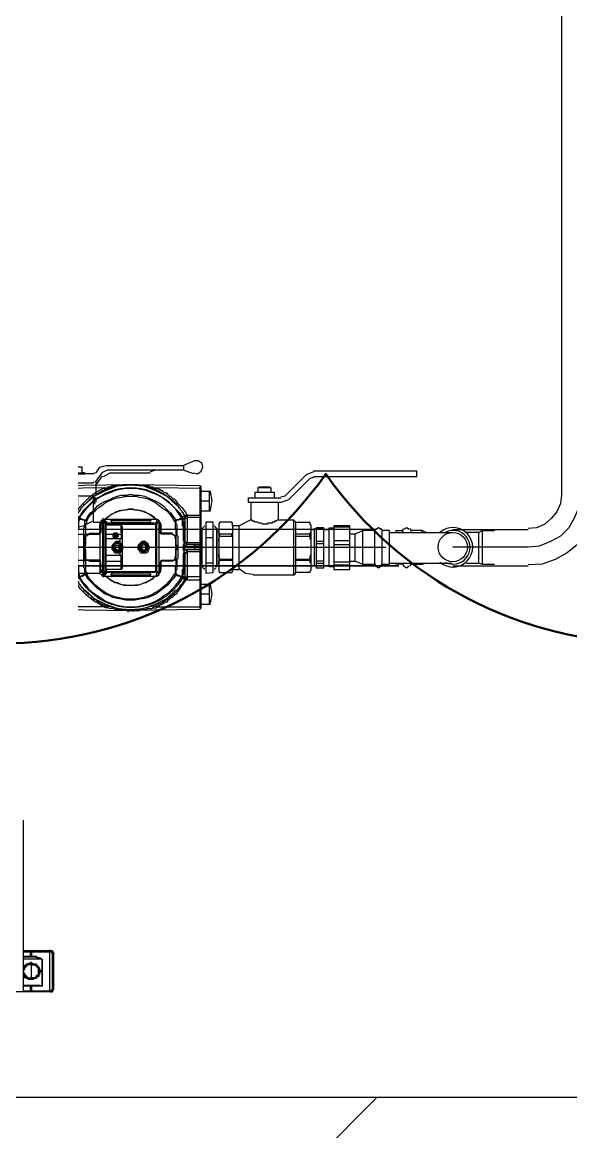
# Model space of a CAD drawing. Header units: millimetres. Extents: x -300 to 383236, y -195106 to -144646.
# Drawn here: x 8686 to 9191, y -175734 to -174713 of the extents above; entities that cross this region are included whole.
import ezdxf

# ---------------------------------------------------------------- set-up
doc = ezdxf.new("R2010")
doc.units = ezdxf.units.MM
doc.header["$LTSCALE"] = 60
doc.set_wipeout_variables(frame=1)
doc.linetypes.add('PDF_IMPORT', pattern=[1, 0.8, -0.2])
doc.layers.add('C_REV', color=4, linetype='Continuous', lineweight=50)
doc.layers.add('C_TEXT_CONTAINER NO', color=7, linetype='Continuous')
doc.layers.add('PDF3_형상', color=7, linetype='Continuous')

# ---------------------------------------------------------------- blocks, each defined once
blk = doc.blocks.new('A$C688d464c')
at = {"layer": 'PDF3_형상', "color": 253, "lineweight": 25}
for points in [[(3617, -490), (4158.7, -490), (4171.5, -490.8), (4183.5, -495.1), (4194.6, -501.1), (4204, -508.8), (4211.7, -518.2), (4217.7, -529.3), (4222, -541.3), (4222.8, -554.2), (4222.8, -1445.8), (4222, -1458.7), (4217.7, -1470.7), (4211.7, -1481.8), (4204, -1491.2), (4194.6, -1498.9), (4183.5, -1504.9), (4171.5, -1509.2), (4158.7, -1510)], [(4138.1, -506.2), (4158.7, -506.2), (4168.9, -507.1), (4179.2, -511.4), (4188.6, -516.5), (4196.3, -524.2), (4201.4, -533.6), (4205.7, -543.9), (4206.6, -554.2), (4206.6, -1445.8), (4205.7, -1456.1), (4201.4, -1466.4), (4196.3, -1475.8), (4188.6, -1483.5), (4179.2, -1488.6), (4168.9, -1492.9), (4158.7, -1493.8), (4089.3, -1493.8)], [(4158.7, -523.4), (4166.4, -524.2), (4174.1, -527.6), (4180, -532.8), (4185.2, -538.7), (4188.6, -546.5), (4189.5, -554.2), (4189.5, -1445.8), (4188.6, -1453.5), (4185.2, -1461.2), (4180, -1467.2), (4174.1, -1472.4), (4166.4, -1475.8), (4158.7, -1476.6)], [(3739.3, -1416.7), (3739.3, -1497.2)], [(3760.7, -1425.3), (3764.2, -1420.2), (3769.3, -1418.5)], [(3770.1, -1418.5), (3841.2, -1418.5), (3841.2, -1421.9)], [(3850.6, -1425.3), (3854, -1426.2), (3857.4, -1423.6), (3859.2, -1420.2), (3858.3, -1416.7), (3854.9, -1414.2), (3851.4, -1414.2), (3841.2, -1418.5)], [(3718.8, -1444.1), (3718.8, -1434.7), (3721.4, -1427), (3722.2, -1426.2), (3729.1, -1426.2), (3729.1, -1425.3), (3747.9, -1425.3)], [(3729.1, -1426.2), (3750.5, -1426.2)], [(3759.9, -1425.3), (3758.2, -1426.2), (3750.5, -1426.2), (3750.5, -1425.3), (3747.9, -1425.3), (3747.9, -1420.2), (3731.6, -1420.2), (3731.6, -1425.3)], [(3739.3, -1425.3), (3739.3, -1420.2)], [(3850.6, -1426.2), (3841.2, -1422.7), (3814.6, -1422.7), (3771, -1422.7), (3765.9, -1425.3), (3759.9, -1433.9)], [(3760.7, -1436.4), (3766.7, -1427.9)], [(3767.6, -1428.7), (3773.6, -1425.3), (3810.4, -1425.3)], [(3810.4, -1424.4), (3814.6, -1422.7), (3814.6, -1421.9)], [(3961, -1429.6), (3957.6, -1430.4), (3937.9, -1450.1), (3931, -1452.7), (3901.1, -1452.7), (3901.1, -1448.4), (3931, -1448.4)], [(3961, -1424.4), (3954.1, -1427), (3934.5, -1446.7), (3931, -1447.6)], [(3961, -1428.7), (4056, -1428.7), (4056, -1423.6), (3961, -1423.6)], [(3759, -1433.9), (3757.3, -1434.7), (3718.8, -1434.7)], [(3728.2, -1551.1), (3791.5, -1551.9), (3783.8, -1551.9), (3783, -1551.1), (3777.9, -1551.1), (3777, -1550.2), (3772.7, -1550.2), (3771.9, -1549.4), (3771, -1549.4), (3769.3, -1549.4), (3769.3, -1548.5), (3768.4, -1548.5), (3728.2, -1548.5), (3728.2, -1439.8), (3728.2, -1437.3), (3727.4, -1438.1), (3727.4, -1549.4), (3728.2, -1550.2), (3728.2, -1547.7), (3727.4, -1547.7)], [(3812.9, -1439.8), (3799.2, -1436.4), (3785.5, -1436.4), (3771.9, -1439.8), (3771, -1439.8), (3771, -1440.7), (3769.3, -1440.7), (3768.4, -1439), (3771, -1439), (3771.9, -1438.1), (3774.4, -1438.1), (3775.3, -1437.3), (3780.4, -1437.3), (3781.3, -1436.4), (3791.5, -1436.4), (3728.2, -1437.3)], [(3741, -1463.8), (3742.8, -1464.7), (3742.8, -1465.5), (3742.8, -1464.7), (3742.8, -1463.8), (3743.6, -1463.8), (3743.6, -1463), (3744.5, -1462.1), (3744.5, -1461.2), (3745.3, -1461.2), (3745.3, -1460.4), (3746.2, -1460.4), (3746.2, -1458.7), (3747, -1458.7), (3747, -1457.8), (3747.9, -1457), (3748.8, -1456.1), (3749.6, -1455.2), (3749.6, -1454.4), (3750.5, -1454.4), (3759, -1446.7), (3769.3, -1441.6), (3780.4, -1437.3), (3792.4, -1436.4), (3804.4, -1437.3), (3815.5, -1441.6), (3825.8, -1446.7), (3834.3, -1454.4)], [(3742.8, -1465.5), (3744.5, -1465.5), (3744.5, -1466.4), (3745.3, -1466.4), (3747.9, -1462.1), (3750.5, -1458.7), (3753.9, -1455.2), (3757.3, -1451.8), (3761.6, -1448.4), (3765, -1446.7), (3769.3, -1444.1), (3773.6, -1442.4), (3778.7, -1440.7), (3783, -1439.8), (3788.1, -1439), (3797.5, -1439), (3801.8, -1439.8), (3806.9, -1440.7), (3811.2, -1442.4), (3815.5, -1444.1), (3819.8, -1446.7), (3824.1, -1449.3), (3827.5, -1451.8), (3830.9, -1455.2), (3834.3, -1458.7), (3837.7, -1462.1), (3840.3, -1466.4), (3839.5, -1466.4)], [(3844.6, -1497.2), (3842.9, -1498.9), (3842, -1498.9), (3842, -1497.2), (3841.2, -1497.2), (3841.2, -1495.5), (3841.2, -1493.8), (3841.2, -1492.9), (3841.2, -1493.8), (3841.2, -1492.9), (3841.2, -1491.2), (3842, -1491.2), (3842, -1488.6), (3841.2, -1487.8), (3841.2, -1474.9), (3840.3, -1474.1), (3840.3, -1468.1), (3839.5, -1468.1), (3839.5, -1467.2), (3839.5, -1466.4), (3836.9, -1463), (3834.3, -1458.7), (3830.9, -1455.2), (3827.5, -1452.7), (3823.2, -1449.3), (3819.8, -1446.7), (3815.5, -1445), (3811.2, -1443.3), (3806.9, -1441.6), (3801.8, -1440.7), (3797.5, -1439.8), (3788.1, -1439.8), (3783, -1440.7), (3778.7, -1441.6), (3774.4, -1443.3), (3770.1, -1445), (3765.9, -1446.7), (3761.6, -1449.3), (3758.2, -1451.8), (3754.7, -1455.2), (3751.3, -1458.7), (3747.9, -1463), (3745.3, -1466.4), (3745.3, -1467.2), (3745.3, -1468.1), (3745.3, -1468.9), (3744.5, -1469.8), (3744.5, -1476.6), (3743.6, -1477.5), (3743.6, -1493.8), (3743.6, -1510), (3744.5, -1511.7), (3744.5, -1517.7), (3745.3, -1519.4), (3745.3, -1520.3), (3745.3, -1521.1), (3745.3, -1520.3), (3747.9, -1520.3), (3747.9, -1519.4), (3749.6, -1519.4), (3749.6, -1518.6), (3750.5, -1518.6), (3750.5, -1513.4), (3749.6, -1512.6), (3749.6, -1493.8), (3742.8, -1493.8), (3742.8, -1508.3), (3743.6, -1509.2), (3743.6, -1516.9), (3744.5, -1517.7), (3744.5, -1520.3), (3744.5, -1521.1), (3745.3, -1521.1), (3745.3, -1522), (3743.6, -1522), (3743.6, -1522.9), (3742.8, -1522.9)], [(3759.9, -1445.8), (3760.7, -1445), (3760.7, -1432.2)], [(3771, -1439), (3771.9, -1439.8), (3771.9, -1439)], [(3857.4, -1439.8), (3856.6, -1439.8), (3856.6, -1437.3), (3793.3, -1436.4), (3803.5, -1436.4), (3804.4, -1437.3), (3809.5, -1437.3), (3810.4, -1438.1), (3812.9, -1438.1), (3813.8, -1439), (3816.4, -1439), (3815.5, -1440.7), (3814.6, -1440.7), (3814.6, -1439.8), (3812.9, -1439.8), (3813.8, -1439)], [(3856.6, -1550.2), (3856.6, -1547.7), (3857.4, -1547.7), (3856.6, -1547.7), (3856.6, -1550.2), (3857.4, -1549.4), (3857.4, -1438.1), (3856.6, -1437.3)], [(3909.6, -1439), (3909.6, -1443.3)], [(3921.6, -1439), (3921.6, -1443.3)], [(3715.4, -1481.8), (3764.2, -1481.8), (3754.7, -1481.8), (3753, -1481.8), (3753, -1482.6), (3752.2, -1482.6), (3752.2, -1483.5), (3751.3, -1483.5), (3750.5, -1483.5), (3750.5, -1481.8), (3751.3, -1480.9), (3751.3, -1471.5), (3752.2, -1471.5), (3752.2, -1469.8), (3753.9, -1466.4), (3756.5, -1463), (3759.9, -1460.4), (3762.4, -1457.8), (3765.9, -1455.2), (3769.3, -1452.7), (3772.7, -1451), (3777, -1449.3), (3780.4, -1448.4), (3784.7, -1447.6), (3788.1, -1446.7), (3796.7, -1446.7), (3801, -1447.6), (3804.4, -1448.4), (3808.7, -1449.3), (3812.1, -1451), (3815.5, -1452.7), (3818.9, -1455.2), (3822.3, -1457.8), (3825.8, -1460.4), (3828.3, -1463), (3830.9, -1466.4), (3832.6, -1469.8), (3833.5, -1469.8), (3833.5, -1476.6), (3834.3, -1477.5), (3834.3, -1483.5), (3830.9, -1481.8), (3830.9, -1480.9), (3820.6, -1480.9), (3820.6, -1480.1)], [(3719.7, -1442.4), (3718, -1451), (3719.7, -1459.5)], [(3718.8, -1447.6), (3718, -1445)], [(3727.4, -1442.4), (3718.8, -1442.4)], [(3719.7, -1447.6), (3719.7, -1451.8), (3720.5, -1452.7)], [(3720.5, -1442.4), (3720.5, -1451)], [(3759.9, -1446.7), (3758.2, -1446.7), (3736.8, -1446.7), (3735.9, -1447.6), (3735.9, -1451.8)], [(3750.5, -1483.5), (3750.5, -1485.2), (3750.5, -1493.8), (3749.6, -1493.8), (3749.6, -1475.8), (3750.5, -1474.9), (3750.5, -1469.8), (3750.5, -1468.9), (3748.8, -1468.9), (3747.9, -1468.1), (3746.2, -1468.1), (3746.2, -1467.2), (3745.3, -1467.2), (3747, -1467.2), (3747.9, -1468.1), (3749.6, -1468.1), (3750.5, -1468.9), (3751.3, -1468.9), (3753, -1465.5), (3755.6, -1462.1), (3759, -1459.5), (3761.6, -1456.1), (3765, -1453.5), (3768.4, -1451.8), (3772.7, -1450.1), (3776.1, -1448.4), (3780.4, -1446.7), (3783.8, -1445.8), (3788.1, -1445.8), (3792.4, -1445), (3796.7, -1445.8), (3801, -1445.8), (3805.2, -1446.7), (3808.7, -1448.4), (3812.9, -1450.1), (3816.4, -1451.8), (3819.8, -1453.5), (3823.2, -1456.1), (3826.6, -1459.5), (3829.2, -1462.1), (3831.8, -1465.5), (3834.3, -1468.9), (3835.2, -1468.9), (3835.2, -1468.1), (3837.7, -1468.1), (3837.7, -1467.2), (3839.5, -1467.2), (3838.6, -1467.2), (3838.6, -1468.1), (3836.9, -1468.1), (3836.9, -1468.9), (3834.3, -1468.9), (3834.3, -1469.8), (3834.3, -1472.4), (3835.2, -1473.2), (3835.2, -1482.6), (3836, -1483.5), (3836, -1504), (3835.2, -1504.9), (3835.2, -1514.3), (3834.3, -1515.2), (3834.3, -1518.6), (3835.2, -1518.6), (3835.2, -1519.4), (3836.9, -1519.4), (3837.7, -1520.3), (3839.5, -1520.3), (3839.5, -1521.1), (3839.5, -1520.3), (3839.5, -1521.1), (3840.3, -1521.1), (3839.5, -1520.3)], [(3758.2, -1446.7), (3758.2, -1448.4)], [(3759.9, -1452.7), (3760.7, -1451.8), (3760.7, -1449.3), (3759.9, -1448.4), (3758.2, -1448.4), (3758.2, -1453.5), (3759.9, -1453.5)], [(3759, -1448.4), (3759, -1453.5)], [(3866, -1459.5), (3867.7, -1451), (3866, -1442.4), (3857.4, -1442.4)], [(3857.4, -1451), (3865.1, -1451), (3865.1, -1442.4)], [(3925, -1448.4), (3925, -1443.3), (3907.1, -1443.3), (3907.1, -1448.4)], [(3715.4, -1469.8), (3715.4, -1470.7), (3721.4, -1470.7), (3721.4, -1453.5)], [(3727.4, -1451), (3719.7, -1451)], [(3720.5, -1451.8), (3720.5, -1460.4)], [(3720.5, -1453.5), (3721.4, -1453.5), (3734.2, -1453.5)], [(3734.2, -1452.7), (3735.1, -1451.8)], [(3735.9, -1453.5), (3743.6, -1453.5)], [(3748.8, -1452.7), (3749.6, -1453.5)], [(3758.2, -1453.5), (3758.2, -1470.7), (3764.2, -1470.7), (3764.2, -1517.7), (3764.2, -1518.6)], [(3768.4, -1468.1), (3775.3, -1463), (3783.8, -1459.5), (3792.4, -1458.7), (3801, -1459.5), (3809.5, -1463), (3816.4, -1468.1), (3814.6, -1466.4), (3812.9, -1465.5), (3811.2, -1463.8), (3808.7, -1463), (3806.9, -1462.1), (3805.2, -1461.2), (3802.7, -1460.4), (3801, -1460.4), (3799.2, -1459.5), (3796.7, -1459.5), (3795, -1458.7), (3790.7, -1458.7), (3788.1, -1459.5), (3786.4, -1459.5), (3783.8, -1460.4), (3782.1, -1460.4), (3779.6, -1461.2), (3777.9, -1462.1), (3776.1, -1463), (3774.4, -1463.8), (3772.7, -1465.5), (3771, -1466.4), (3769.3, -1468.1)], [(3835.2, -1453.5), (3836, -1452.7)], [(3865.1, -1460.4), (3865.1, -1451.8)], [(3928.5, -1452.7), (3928.5, -1468.9), (3927.6, -1468.9), (3926.7, -1469.8), (3925, -1469.8), (3925, -1470.7), (3923.3, -1470.7), (3922.5, -1471.5), (3919, -1471.5), (3918.2, -1472.4), (3913.9, -1472.4), (3913.1, -1471.5), (3910.5, -1471.5), (3909.6, -1470.7), (3907.1, -1470.7), (3906.2, -1469.8), (3904.5, -1469.8), (3904.5, -1468.9), (3903.6, -1468.9), (3903.6, -1452.7)], [(3709.4, -1469.8), (3709.4, -1473.2)], [(3712, -1468.1), (3710.2, -1469.8)], [(3712.8, -1467.2), (3712, -1467.2), (3712, -1521.1), (3712.8, -1521.1)], [(3714.5, -1469.8), (3712.8, -1468.1)], [(3727.4, -1460.4), (3718.8, -1460.4)], [(3721.4, -1469.8), (3729.9, -1474.1), (3739.3, -1475.8), (3748.8, -1474.1), (3757.3, -1469.8)], [(3740.2, -1467.2), (3741.9, -1466.4), (3741.9, -1521.1), (3741.9, -1522), (3742.8, -1522), (3742.8, -1522.9), (3742.8, -1522), (3742.8, -1522.9), (3741, -1523.7), (3728.2, -1523.7), (3727.4, -1523.7)], [(3728.2, -1467.2), (3727.4, -1467.2)], [(3728.2, -1466.4), (3740.2, -1466.4), (3740.2, -1465.5), (3741.9, -1465.5)], [(3746.2, -1466.4), (3745.3, -1466.4), (3744.5, -1466.4), (3744.5, -1468.1), (3744.5, -1467.2), (3744.5, -1468.1), (3744.5, -1467.2), (3742.8, -1467.2), (3742.8, -1466.4), (3741.9, -1466.4), (3742.8, -1466.4), (3742.8, -1465.5), (3742.8, -1464.7), (3741, -1463.8), (3741, -1464.7), (3741, -1465.5), (3740.2, -1466.4), (3740.2, -1468.1), (3740.2, -1520.3), (3740.2, -1521.1), (3740.2, -1520.3)], [(3742.8, -1493.8), (3742.8, -1480.1), (3743.6, -1478.4), (3743.6, -1471.5), (3744.5, -1469.8), (3744.5, -1468.1), (3745.3, -1468.1)], [(3764.2, -1469.8), (3764.2, -1470.7)], [(3766.7, -1468.1), (3765, -1469.8)], [(3766.7, -1469.8), (3765.9, -1471.5)], [(3766.7, -1467.2), (3767.6, -1467.2), (3767.6, -1521.1), (3766.7, -1521.1)], [(3769.3, -1469.8), (3767.6, -1468.1), (3766.7, -1468.9), (3769.3, -1472.4), (3815.5, -1472.4), (3816.4, -1472.4), (3816.4, -1515.2), (3815.5, -1515.2), (3815.5, -1516), (3816.4, -1515.2), (3818.9, -1519.4), (3818.9, -1468.9), (3816.4, -1472.4), (3815.5, -1471.5)], [(3766.7, -1468.9), (3766.7, -1519.4)], [(3817.2, -1468.1), (3767.6, -1468.1), (3770.1, -1471.5), (3769.3, -1472.4)], [(3770.1, -1469.8), (3770.1, -1473.2), (3783.8, -1473.2), (3784.7, -1474.9), (3784.7, -1513.4), (3783.8, -1514.3), (3770.1, -1514.3), (3770.1, -1473.2)], [(3808.7, -1471.5), (3776.1, -1471.5), (3774.4, -1468.9), (3811.2, -1468.9), (3809.5, -1471.5)], [(3818.1, -1468.9), (3817.2, -1468.1), (3815.5, -1471.5), (3815.5, -1472.4), (3815.5, -1515.2)], [(3819.8, -1506.6), (3820.6, -1506.6), (3820.6, -1505.7), (3830.9, -1505.7), (3832.6, -1505.7), (3832.6, -1504.9), (3833.5, -1504.9), (3833.5, -1504), (3833.5, -1503.2), (3833.5, -1502.3), (3834.3, -1502.3), (3834.3, -1493.8), (3834.3, -1486.1), (3833.5, -1485.2), (3833.5, -1483.5), (3832.6, -1482.6), (3831.8, -1482.6), (3831.8, -1481.8), (3830.9, -1481.8), (3820.6, -1481.8), (3820.6, -1473.2), (3819.8, -1470.7), (3818.9, -1471.5), (3818.1, -1469.8)], [(3839.5, -1468.1), (3840.3, -1468.1), (3840.3, -1466.4), (3840.3, -1465.5)], [(3840.3, -1466.4), (3840.3, -1465.5), (3842.9, -1465.5)], [(3842.9, -1466.4), (3842.9, -1467.2), (3841.2, -1467.2), (3841.2, -1468.1), (3840.3, -1468.1), (3840.3, -1468.9), (3841.2, -1469.8), (3841.2, -1474.9), (3842, -1475.8), (3842, -1489.5), (3842, -1491.2), (3842.9, -1492)], [(3857.4, -1464.7), (3856.6, -1464.7), (3844.6, -1464.7), (3844.6, -1466.4), (3844.6, -1468.1), (3844.6, -1489.5), (3842.9, -1489.5), (3842.9, -1466.4), (3844.6, -1467.2)], [(3856.6, -1466.4), (3844.6, -1466.4)], [(3857.4, -1467.2), (3856.6, -1467.2)], [(3857.4, -1460.4), (3866, -1460.4)], [(3902.8, -1468.9), (3892.5, -1474.1)], [(3944.7, -1516.9), (3944.7, -1470.7), (3957.6, -1470.7), (3957.6, -1472.4), (3958.4, -1473.2), (3958.4, -1474.1), (3958.4, -1514.3), (3958.4, -1515.2), (3957.6, -1516), (3957.6, -1516.9), (3944.7, -1516.9), (3943, -1519.4), (3943, -1468.9), (3928.5, -1468.9)], [(3944.7, -1470.7), (3943, -1468.9)], [(3698.3, -1474.1), (3698.3, -1514.3), (3698.3, -1701.7), (3696.5, -1707.7), (3692.3, -1712), (3686.3, -1713.7), (3652.9, -1713.7), (3652.9, -1707.7)], [(3688, -1475.8), (3688, -1474.1), (3690.6, -1474.1), (3690.6, -1479.2), (3692.3, -1479.2), (3694.8, -1477.5), (3694.8, -1493.8), (3694.8, -1510.9), (3692.3, -1509.2), (3690.6, -1509.2), (3690.6, -1513.4), (3688, -1513.4), (3688, -1512.6)], [(3707.7, -1478.4), (3693.1, -1478.4)], [(4023.4, -1477.5), (4020.9, -1475.8), (4018.3, -1477.5), (3706.8, -1477.5), (3706.8, -1493.8), (3706.8, -1510.9), (3694.8, -1510.9)], [(3694.8, -1477.5), (3706.8, -1477.5), (3708.5, -1479.2), (3708.5, -1493.8), (3708.5, -1509.2), (3706.8, -1510.9), (4039.7, -1510.9), (3706.8, -1510.9)], [(3695.7, -1474.1), (3695.7, -1480.9)], [(3698.3, -1479.2), (3698.3, -1480.9), (3699.1, -1480.9), (3699.1, -1481.8), (3710.2, -1481.8), (3711.1, -1480.9), (3711.1, -1480.1), (3712, -1479.2)], [(3712, -1510.9), (3712.8, -1510.9), (3712.8, -1477.5), (3712, -1477.5)], [(3712.8, -1477.5), (3713.7, -1476.6), (3713.7, -1511.7), (3712.8, -1510.9)], [(3713.7, -1476.6), (3714.5, -1476.6)], [(3714.5, -1475.8), (3716.2, -1474.1)], [(3715.4, -1470.7), (3715.4, -1517.7), (3764.2, -1517.7)], [(3724.8, -1474.1), (3726.5, -1475.8)], [(3727.4, -1476.6), (3725.6, -1476.6)], [(3727.4, -1510.9), (3727.4, -1511.7), (3727.4, -1476.6), (3727.4, -1477.5)], [(3739.3, -1470.7), (3739.3, -1521.1)], [(3764.2, -1481.8), (3764.2, -1473.2), (3765, -1473.2), (3765, -1480.9), (3764.2, -1480.9), (3764.2, -1480.1)], [(3766.7, -1470.7), (3765.9, -1470.7), (3765.9, -1471.5), (3765, -1470.7)], [(3770.1, -1515.2), (3770.1, -1516), (3769.3, -1515.2), (3769.3, -1472.4), (3769.3, -1515.2), (3766.7, -1519.4), (3767.6, -1520.3), (3769.3, -1518.6)], [(3814.6, -1471.5), (3770.1, -1471.5), (3770.1, -1472.4)], [(3775.3, -1470.7), (3809.5, -1470.7)], [(3783.8, -1480.9), (3783.8, -1474.1)], [(3792.4, -1471.5), (3791.5, -1471.5)], [(3819.8, -1473.2), (3819.8, -1471.5), (3818.9, -1471.5), (3818.9, -1470.7)], [(3820.6, -1473.2), (3819.8, -1473.2), (3819.8, -1480.9), (3820.6, -1480.9)], [(3857.4, -1510.9), (3858.3, -1511.7), (3858.3, -1476.6), (3857.4, -1477.5)], [(3858.3, -1476.6), (3859.2, -1476.6)], [(3859.2, -1475.8), (3860.9, -1474.1)], [(3869.4, -1474.1), (3871.1, -1475.8)], [(3872, -1476.6), (3871.1, -1476.6)], [(3872, -1477.5), (3872, -1476.6), (3872, -1511.7), (3872, -1510.9)], [(3873.7, -1510.9), (3872, -1510.9), (3872, -1477.5), (3873.7, -1477.5)], [(3886.5, -1479.2), (3886.5, -1480.9), (3885.7, -1481.8), (3874.5, -1481.8), (3874.5, -1480.9), (3873.7, -1480.9), (3873.7, -1479.2)], [(3886.5, -1474.1), (3886.5, -1514.3)], [(3958.4, -1479.2), (3958.4, -1480.1), (3957.6, -1480.9), (3957.6, -1481.8), (3944.7, -1481.8)], [(3958.4, -1510.9), (3961.8, -1510.9), (3961.8, -1476.6), (3963.5, -1476.6)], [(3958.4, -1477.5), (3961.8, -1477.5)], [(3963.5, -1475.8), (3963.5, -1512.6), (3970.4, -1512.6), (3970.4, -1475.8)], [(3970.4, -1475.8), (3963.5, -1475.8), (3970.4, -1475.8)], [(3970.4, -1477.5), (3975.5, -1477.5)], [(3979.8, -1511.7), (3975.5, -1511.7), (3975.5, -1475.8), (3979.8, -1475.8)], [(3979.8, -1474.9), (3994.3, -1474.9)], [(3999.5, -1506.6), (4006.3, -1509.2), (4006.3, -1478.4), (3999.5, -1481.8)], [(4006.3, -1509.2), (4017.5, -1509.2), (4017.5, -1478.4), (4006.3, -1478.4)], [(4017.5, -1478.4), (4018.3, -1476.6)], [(4017.5, -1509.2), (4018.3, -1510.9), (4020.9, -1512.6), (4023.4, -1510.9), (4024.3, -1509.2), (4024.3, -1478.4)], [(4024.3, -1509.2), (4031.1, -1509.2), (4031.1, -1478.4), (4024.3, -1478.4), (4023.4, -1476.6)], [(4031.1, -1480.1), (4088.5, -1480.1)], [(4037.1, -1480.1), (4037.1, -1478.4), (4043.1, -1478.4), (4043.1, -1480.1)], [(4043.1, -1478.4), (4044, -1476.6)], [(4049.1, -1477.5), (4046.6, -1475.8), (4044, -1477.5)], [(4061.1, -1480.1), (4061.1, -1478.4), (4050.8, -1478.4), (4050, -1476.6)], [(4050.8, -1480.1), (4050.8, -1478.4)], [(4064.5, -1480.1), (4061.1, -1478.4)], [(4089.3, -1477.5), (4158.7, -1477.5)], [(4101.3, -1508.3), (4113.3, -1508.3), (4113.3, -1480.1), (4101.3, -1480.1)], [(4113.3, -1508.3), (4116.7, -1509.2), (4116.7, -1478.4), (4113.3, -1480.1)], [(4116.7, -1478.4), (4127.8, -1478.4)], [(3709.4, -1486.1), (3695.7, -1486.1), (3695.7, -1481.8), (3709.4, -1481.8)], [(3696.5, -1486.1), (3696.5, -1501.5)], [(3712, -1488.6), (3711.1, -1486.9), (3711.1, -1484.3), (3710.2, -1483.5), (3699.1, -1483.5), (3699.1, -1484.3), (3698.3, -1486.1), (3698.3, -1488.6)], [(3699.1, -1483.5), (3699.1, -1481.8)], [(3710.2, -1481.8), (3710.2, -1483.5)], [(3715.4, -1505.7), (3764.2, -1505.7), (3754.7, -1505.7), (3752.2, -1505.7), (3752.2, -1504.9), (3751.3, -1504.9), (3751.3, -1504), (3751.3, -1503.2), (3751.3, -1496.3), (3750.5, -1495.5), (3750.5, -1493.8), (3750.5, -1492), (3751.3, -1492), (3751.3, -1485.2), (3751.3, -1483.5), (3754.7, -1481.8), (3754.7, -1480.9), (3764.2, -1480.9)], [(3716.2, -1485.2), (3723.9, -1485.2)], [(3750.5, -1485.2), (3751.3, -1485.2)], [(3770.1, -1481.8), (3783.8, -1481.8), (3783.8, -1486.1), (3770.1, -1486.1)], [(3777.9, -1485.2), (3777.9, -1480.9), (3777, -1482.6), (3777.9, -1484.3)], [(3778.7, -1480.9), (3778.7, -1485.2)], [(3779.6, -1484.3), (3780.4, -1482.6), (3779.6, -1480.9)], [(3783, -1501.5), (3783, -1486.1)], [(3833.5, -1483.5), (3834.3, -1483.5), (3834.3, -1482.6)], [(3833.5, -1485.2), (3834.3, -1485.2), (3834.3, -1484.3)], [(3834.3, -1493.8), (3842, -1493.8), (3841.2, -1493.8), (3842, -1493.8), (3842, -1492.9), (3842, -1492), (3843.7, -1492), (3843.7, -1491.2), (3844.6, -1491.2), (3844.6, -1489.5), (3856.6, -1489.5)], [(3842, -1489.5), (3842.9, -1489.5), (3844.6, -1491.2), (3842.9, -1489.5), (3844.6, -1491.2), (3844.6, -1490.3)], [(3868.6, -1485.2), (3861.7, -1485.2)], [(3873.7, -1488.6), (3873.7, -1486.1), (3874.5, -1484.3), (3874.5, -1483.5), (3885.7, -1483.5), (3886.5, -1484.3), (3886.5, -1488.6)], [(3874.5, -1481.8), (3874.5, -1483.5)], [(3885.7, -1483.5), (3885.7, -1481.8)], [(3944.7, -1483.5), (3957.6, -1483.5), (3957.6, -1486.1), (3958.4, -1486.9), (3958.4, -1488.6)], [(3957.6, -1483.5), (3957.6, -1481.8)], [(3970.4, -1488.6), (3963.5, -1488.6)], [(3963.5, -1490.3), (3970.4, -1490.3)], [(3994.3, -1487.8), (3979.8, -1487.8)], [(3994.3, -1506.6), (3999.5, -1506.6), (3999.5, -1481.8), (3994.3, -1481.8)], [(3472.3, -1493.8), (4027.7, -1493.8)], [(3712, -1493.8), (3688, -1493.8)], [(3709.4, -1493.8), (3691.4, -1493.8), (3709.4, -1493.8), (3770.1, -1493.8), (3788.1, -1493.8)], [(3698.3, -1499.7), (3698.3, -1502.3), (3699.1, -1503.2), (3699.1, -1504.9), (3710.2, -1504.9), (3711.1, -1503.2), (3711.1, -1500.6), (3712, -1499.7)], [(3706.8, -1493.8), (3711.1, -1493.8), (3706.8, -1493.8)], [(3708.5, -1495.5), (3708.5, -1494.6), (3708.5, -1493.8), (3707.7, -1493.8), (3707.7, -1492.9), (3709.4, -1492.9), (3709.4, -1494.6), (3708.5, -1494.6)], [(3708.5, -1496.3), (3708.5, -1492), (3708.5, -1496.3)], [(3741.9, -1493.8), (3737.6, -1493.8), (3741.9, -1493.8)], [(3739.3, -1492), (3739.3, -1496.3), (3739.3, -1492)], [(3739.3, -1492.9), (3740.2, -1492.9), (3740.2, -1495.5), (3739.3, -1495.5), (3739.3, -1492.9), (3739.3, -1492)], [(3750.5, -1492.9), (3750.5, -1493.8), (3750.5, -1504), (3750.5, -1503.2), (3751.3, -1503.2)], [(3839.5, -1521.1), (3839.5, -1520.3), (3840.3, -1520.3), (3840.3, -1514.3), (3841.2, -1513.4), (3841.2, -1499.7), (3842, -1498.9), (3842, -1497.2), (3842.9, -1496.3), (3842.9, -1495.5)], [(3842, -1498.9), (3842, -1511.7), (3841.2, -1512.6), (3841.2, -1518.6), (3840.3, -1519.4), (3840.3, -1520.3), (3840.3, -1522), (3839.5, -1522)], [(3839.5, -1519.4), (3840.3, -1519.4), (3840.3, -1520.3), (3841.2, -1520.3), (3842, -1521.1), (3842.9, -1521.1), (3842.9, -1498.9), (3844.6, -1498.9)], [(3841.2, -1492), (3842, -1492), (3842, -1492.9), (3851.4, -1492.9), (3851.4, -1491.2)], [(3842, -1493.8), (3842, -1495.5), (3841.2, -1495.5), (3841.2, -1494.6)], [(3842, -1493.8), (3851.4, -1493.8), (3842, -1493.8)], [(3842, -1494.6), (3842, -1495.5), (3842.9, -1495.5), (3842.9, -1496.3), (3844.6, -1496.3)], [(3842, -1495.5), (3851.4, -1495.5), (3851.4, -1496.3)], [(3856.6, -1491.2), (3844.6, -1491.2)], [(3856.6, -1496.3), (3844.6, -1496.3), (3844.6, -1498), (3844.6, -1520.3), (3844.6, -1519.4)], [(3856.6, -1498), (3844.6, -1498)], [(3857.4, -1492.9), (3851.4, -1492.9), (3851.4, -1495.5), (3857.4, -1495.5)], [(3886.5, -1499.7), (3886.5, -1503.2), (3885.7, -1504.9), (3874.5, -1504.9), (3874.5, -1503.2), (3873.7, -1502.3), (3873.7, -1499.7)], [(3958.4, -1499.7), (3958.4, -1500.6), (3957.6, -1502.3), (3957.6, -1504.9), (3944.7, -1504.9)], [(3979.8, -1491.2), (3994.3, -1491.2)], [(3707.7, -1509.2), (3693.1, -1509.2)], [(3709.4, -1506.6), (3695.7, -1506.6), (3695.7, -1501.5), (3709.4, -1501.5)], [(3695.7, -1507.5), (3695.7, -1514.3)], [(3712, -1509.2), (3711.1, -1508.3), (3711.1, -1506.6), (3710.2, -1505.7), (3699.1, -1505.7), (3699.1, -1506.6), (3698.3, -1507.5), (3698.3, -1509.2)], [(3699.1, -1505.7), (3699.1, -1504.9)], [(3710.2, -1504.9), (3710.2, -1505.7)], [(3716.2, -1508.3), (3723.9, -1508.3)], [(3754.7, -1505.7), (3754.7, -1506.6), (3751.3, -1504.9), (3750.5, -1504.9)], [(3754.7, -1506.6), (3764.2, -1506.6), (3764.2, -1505.7), (3764.2, -1514.3), (3765, -1514.3), (3765.9, -1516.9)], [(3765, -1506.6), (3764.2, -1506.6)], [(3765, -1515.2), (3765, -1507.5)], [(3770.1, -1506.6), (3783.8, -1506.6), (3783.8, -1501.5), (3770.1, -1501.5)], [(3783.8, -1514.3), (3783.8, -1507.5)], [(3819.8, -1516), (3819.8, -1516.9), (3819.8, -1514.3), (3820.6, -1514.3), (3820.6, -1505.7)], [(3819.8, -1507.5), (3819.8, -1515.2)], [(3830.9, -1505.7), (3830.9, -1506.6), (3820.6, -1506.6)], [(3830.9, -1506.6), (3834.3, -1504.9), (3833.5, -1504.9)], [(3834.3, -1502.3), (3834.3, -1503.2), (3833.5, -1503.2)], [(3868.6, -1508.3), (3861.7, -1508.3)], [(3873.7, -1509.2), (3873.7, -1507.5), (3874.5, -1506.6), (3874.5, -1505.7), (3885.7, -1505.7), (3886.5, -1506.6), (3886.5, -1509.2)], [(3874.5, -1504.9), (3874.5, -1505.7)], [(3885.7, -1505.7), (3885.7, -1504.9)], [(3944.7, -1505.7), (3957.6, -1505.7), (3957.6, -1507.5), (3958.4, -1508.3), (3958.4, -1509.2)], [(3957.6, -1505.7), (3957.6, -1504.9)], [(3961.8, -1510.9), (3963.5, -1510.9)], [(3970.4, -1506.6), (3963.5, -1506.6)], [(3963.5, -1508.3), (3970.4, -1508.3)], [(3970.4, -1510.9), (3975.5, -1510.9)], [(3994.3, -1507.5), (3979.8, -1507.5)], [(3979.8, -1510), (3994.3, -1510)], [(4031.1, -1508.3), (4088.5, -1508.3)], [(4043.1, -1508.3), (4043.1, -1509.2), (4037.1, -1509.2), (4037.1, -1508.3)], [(4043.1, -1509.2), (4044, -1510.9), (4046.6, -1512.6), (4049.1, -1510.9)], [(4050, -1510.9), (4050.8, -1509.2), (4050.8, -1508.3)], [(4050.8, -1509.2), (4061.1, -1509.2), (4064.5, -1508.3)], [(4061.1, -1509.2), (4061.1, -1508.3)], [(4089.3, -1510.9), (4158.7, -1510.9)], [(4116.7, -1509.2), (4127.8, -1509.2)], [(3709.4, -1514.3), (3709.4, -1518.6)], [(3710.2, -1518.6), (3712, -1520.3)], [(3712.8, -1520.3), (3714.5, -1518.6)], [(3713.7, -1511.7), (3714.5, -1511.7)], [(3716.2, -1514.3), (3714.5, -1512.6)], [(3715.4, -1517.7), (3715.4, -1518.6)], [(3726.5, -1512.6), (3724.8, -1514.3)], [(3727.4, -1511.7), (3725.6, -1511.7)], [(3727.4, -1521.1), (3728.2, -1521.1), (3740.2, -1521.1)], [(3740.2, -1522), (3741.9, -1522), (3740.2, -1521.1), (3740.2, -1522), (3741, -1522), (3741, -1523.7), (3741, -1522.9), (3741, -1523.7), (3742.8, -1522.9), (3742.8, -1523.7), (3743.6, -1524.6), (3743.6, -1525.4), (3744.5, -1525.4), (3744.5, -1527.1), (3745.3, -1527.1), (3745.3, -1528), (3746.2, -1528), (3746.2, -1528.8), (3747, -1529.7), (3747, -1530.6), (3747.9, -1530.6), (3747.9, -1531.4), (3748.8, -1531.4), (3748.8, -1532.3), (3749.6, -1532.3), (3749.6, -1533.1), (3750.5, -1534), (3751.3, -1534), (3751.3, -1534.8), (3752.2, -1535.7), (3753, -1536.5), (3753.9, -1537.4), (3754.7, -1537.4), (3755.6, -1538.3), (3756.5, -1539.1), (3756.5, -1540), (3757.3, -1540), (3758.2, -1540.8), (3759, -1541.7), (3759.9, -1541.7), (3760.7, -1542.5), (3761.6, -1543.4), (3762.4, -1543.4), (3763.3, -1544.3), (3764.2, -1544.3), (3765, -1545.1), (3765.9, -1546), (3766.7, -1546), (3767.6, -1546.8), (3768.4, -1546.8), (3769.3, -1547.7), (3771.9, -1547.7), (3771.9, -1548.5), (3771, -1549.4), (3771, -1548.5)], [(3741.9, -1521.1), (3743.6, -1521.1), (3743.6, -1520.3), (3744.5, -1520.3)], [(3744.5, -1519.4), (3745.3, -1519.4)], [(3745.3, -1520.3), (3745.3, -1521.1), (3747.9, -1525.4), (3751.3, -1528.8), (3753.9, -1532.3), (3758.2, -1535.7), (3761.6, -1538.3), (3765.9, -1540.8), (3769.3, -1543.4), (3774.4, -1545.1), (3778.7, -1546.8), (3783, -1547.7), (3788.1, -1548.5), (3797.5, -1548.5), (3801.8, -1547.7), (3806.1, -1546.8), (3811.2, -1545.1), (3815.5, -1543.4), (3819.8, -1540.8), (3823.2, -1538.3), (3827.5, -1535.7), (3830.9, -1532.3), (3834.3, -1528.8), (3836.9, -1525.4), (3839.5, -1521.1), (3838.6, -1521.1), (3838.6, -1520.3), (3836, -1520.3), (3836, -1519.4), (3834.3, -1519.4), (3831.8, -1522.9), (3829.2, -1525.4), (3826.6, -1528.8), (3823.2, -1531.4), (3819.8, -1534), (3816.4, -1536.5), (3812.9, -1538.3), (3808.7, -1540), (3805.2, -1540.8), (3801, -1541.7), (3796.7, -1542.5), (3788.1, -1542.5), (3783.8, -1541.7), (3780.4, -1540.8), (3776.1, -1540), (3772.7, -1538.3), (3768.4, -1536.5), (3765, -1534), (3761.6, -1531.4), (3759, -1528.8), (3755.6, -1525.4), (3753, -1522.9), (3751.3, -1519.4), (3748.8, -1519.4), (3748.8, -1520.3), (3747, -1520.3), (3747, -1521.1), (3745.3, -1521.1), (3745.3, -1522), (3746.2, -1522)], [(3765, -1514.3), (3765, -1516), (3765.9, -1516), (3765.9, -1516.9), (3766.7, -1516.9), (3766.7, -1517.7), (3765.9, -1516), (3765, -1516.9)], [(3765, -1518.6), (3766.7, -1520.3)], [(3770.1, -1516), (3767.6, -1520.3), (3817.2, -1520.3)], [(3768.4, -1519.4), (3775.3, -1524.6), (3783.8, -1528), (3792.4, -1528.8), (3801, -1528), (3809.5, -1524.6), (3816.4, -1519.4)], [(3769.3, -1516), (3815.5, -1516), (3817.2, -1520.3), (3818.1, -1519.4)], [(3769.3, -1520.3), (3771, -1521.1), (3772.7, -1522.9), (3774.4, -1523.7), (3776.1, -1524.6), (3777.9, -1526.3), (3780.4, -1526.3), (3782.1, -1527.1), (3783.8, -1528), (3786.4, -1528.8), (3799.2, -1528.8), (3801, -1528), (3803.5, -1527.1), (3805.2, -1526.3), (3806.9, -1526.3), (3808.7, -1524.6), (3811.2, -1523.7), (3812.9, -1522.9), (3814.6, -1521.1), (3816.4, -1520.3)], [(3770.1, -1514.3), (3770.1, -1518.6)], [(3814.6, -1516.9), (3770.1, -1516.9)], [(3809.5, -1516.9), (3811.2, -1519.4), (3774.4, -1519.4), (3776.1, -1516.9), (3808.7, -1516.9)], [(3809.5, -1517.7), (3775.3, -1517.7)], [(3791.5, -1516), (3792.4, -1516), (3793.3, -1516)], [(3792.4, -1516.9), (3793.3, -1516.9)], [(3818.9, -1517.7), (3818.9, -1516.9), (3819.8, -1516.9), (3818.9, -1516), (3818.1, -1517.7)], [(3819.8, -1516.9), (3820.6, -1514.3)], [(3842.9, -1521.1), (3842.9, -1522.9), (3842.9, -1522), (3842.9, -1522.9), (3842, -1523.7), (3842, -1524.6), (3841.2, -1524.6), (3841.2, -1525.4), (3840.3, -1526.3), (3840.3, -1527.1), (3839.5, -1528), (3838.6, -1528.8), (3838.6, -1529.7), (3837.7, -1529.7), (3837.7, -1530.6), (3836.9, -1530.6), (3836.9, -1531.4), (3836, -1532.3), (3835.2, -1533.1), (3835.2, -1534), (3836, -1534.8), (3843.7, -1523.7)], [(3844.6, -1520.3), (3844.6, -1521.1), (3842.9, -1522), (3844.6, -1522)], [(3858.3, -1511.7), (3859.2, -1511.7)], [(3860.9, -1514.3), (3859.2, -1512.6)], [(3871.1, -1512.6), (3869.4, -1514.3)], [(3872, -1511.7), (3871.1, -1511.7)], [(3892.5, -1513.4), (3898.5, -1517.7), (3905.4, -1518.6)], [(3943, -1519.4), (3905.4, -1519.4)], [(3719.7, -1528), (3718, -1536.5), (3719.7, -1545.1)], [(3727.4, -1528), (3718.8, -1528)], [(3720.5, -1528), (3720.5, -1536.5)], [(3842.9, -1522.9), (3844.6, -1523.7), (3844.6, -1522.9)], [(3844.6, -1523.7), (3856.6, -1523.7), (3857.4, -1523.7), (3856.6, -1523.7)], [(3866, -1545.1), (3867.7, -1536.5), (3866, -1528), (3857.4, -1528)], [(3857.4, -1536.5), (3865.1, -1536.5), (3865.1, -1528)], [(3727.4, -1536.5), (3719.7, -1536.5)], [(3720.5, -1537.4), (3720.5, -1546)], [(3750.5, -1533.1), (3759, -1540.8), (3769.3, -1546), (3780.4, -1550.2), (3792.4, -1551.1), (3804.4, -1550.2), (3815.5, -1546), (3825.8, -1540.8), (3834.3, -1533.1)], [(3836, -1534.8), (3835.2, -1535.7), (3835.2, -1536.5), (3834.3, -1537.4), (3833.5, -1537.4), (3832.6, -1538.3), (3831.8, -1539.1), (3830.9, -1540), (3830.1, -1540), (3829.2, -1540.8), (3828.3, -1541.7), (3827.5, -1542.5), (3826.6, -1542.5), (3826.6, -1543.4), (3825.8, -1544.3), (3824.9, -1544.3), (3823.2, -1545.1), (3822.3, -1546), (3821.5, -1546), (3820.6, -1546.8), (3819.8, -1546.8), (3818.9, -1547.7), (3818.1, -1547.7), (3817.2, -1548.5), (3816.4, -1548.5), (3816.4, -1547.7)], [(3865.1, -1546), (3865.1, -1537.4)], [(3727.4, -1546), (3718.8, -1546)], [(3769.3, -1547.7), (3768.4, -1549.4)], [(3771.9, -1547.7), (3785.5, -1551.1), (3799.2, -1551.1), (3812.9, -1547.7)], [(3794.1, -1551.9), (3790.7, -1551.9), (3789.8, -1551.9), (3789.8, -1552.8), (3790.7, -1552.8), (3790.7, -1551.9), (3790.7, -1551.1), (3790.7, -1551.9), (3790.7, -1552.8)], [(3789.8, -1551.9), (3789.8, -1551.1)], [(3795, -1552.8), (3795, -1551.9), (3795, -1552.8), (3795, -1551.9), (3795, -1551.1), (3795, -1551.9), (3795, -1551.1)], [(3813.8, -1549.4), (3812.9, -1548.5), (3813.8, -1548.5), (3813.8, -1547.7), (3815.5, -1547.7), (3816.4, -1549.4)], [(3857.4, -1546), (3866, -1546)], [(3694, -1902.8), (3694, -1711.1)], [(3688, -1736.8), (3694, -1736.8)], [(3694, -1742.8), (3688, -1742.8)], [(3694, -1901.9), (3718.8, -1901.9), (3719.7, -1901.9), (3719.7, -1901.1), (3720.5, -1901.1), (3720.5, -1902.8), (3718.8, -1902.8), (3649.5, -1902.8), (3649.5, -1750.5)], [(3694, -1866), (3718.8, -1866), (3719.7, -1866), (3719.7, -1866.9), (3720.5, -1866.9), (3719.7, -1866), (3719.7, -1865.1), (3718, -1865.1), (3718, -1864.3)], [(3718.8, -1865.1), (3694, -1865.1)], [(3700, -1865.1), (3700, -1866), (3700, -1870.3), (3700, -1871.1)], [(3701.7, -1871.1), (3701.7, -1870.3), (3701.7, -1866), (3701.7, -1865.1)], [(3718, -1901.9), (3718, -1902.8), (3718, -1901.9), (3718, -1866), (3718, -1865.1), (3718, -1866)], [(3721.4, -1866), (3721.4, -1866.9), (3721.4, -1901.1), (3720.5, -1901.1), (3720.5, -1900.2), (3720.5, -1901.1), (3720.5, -1901.9), (3719.7, -1901.9), (3719.7, -1902.8), (3718, -1902.8)], [(3720.5, -1866.9), (3720.5, -1866)], [(3720.5, -1866.9), (3720.5, -1901.1), (3720.5, -1866.9)], [(3706, -1872), (3709.4, -1872), (3710.2, -1872.9), (3709.4, -1872), (3706, -1871.1), (3706, -1870.3), (3694, -1870.3)], [(3706, -1871.1), (3694, -1871.1)], [(3711.1, -1872.9), (3694, -1872.9)], [(3700.8, -1875.4), (3700.8, -1876.3), (3701.7, -1876.3), (3702.5, -1877.1), (3705.1, -1877.1), (3706, -1878), (3706.8, -1878.8), (3707.7, -1879.7), (3708.5, -1881.4), (3708.5, -1882.3), (3709.4, -1883.1), (3709.4, -1884.8), (3708.5, -1885.7), (3708.5, -1887.4), (3707.7, -1888.3), (3707.7, -1889.1), (3706.8, -1889.1), (3706, -1890), (3705.1, -1890.8), (3704.3, -1890.8), (3702.5, -1891.7), (3700.8, -1891.7), (3698.3, -1891.7), (3698.3, -1890.8), (3696.5, -1890.8), (3696.5, -1890), (3694.8, -1890), (3694.8, -1889.1), (3694, -1889.1), (3694, -1888.3)], [(3694, -1879.7), (3694.8, -1878.8), (3695.7, -1878), (3696.5, -1878), (3696.5, -1877.1), (3698.3, -1877.1), (3699.1, -1876.3), (3700.8, -1876.3), (3700.8, -1877.1), (3700, -1877.1), (3700, -1878), (3697.4, -1878), (3696.5, -1878.8), (3695.7, -1878.8), (3695.7, -1879.7), (3694.8, -1879.7), (3694.8, -1880.6), (3694, -1881.4)], [(3700.8, -1876.3), (3700.8, -1877.1), (3700.8, -1876.3), (3700.8, -1877.1), (3700.8, -1876.3), (3700.8, -1877.1), (3701.7, -1878), (3704.3, -1878), (3705.1, -1878.8), (3706, -1879.7), (3706.8, -1879.7), (3706.8, -1880.6), (3707.7, -1881.4), (3707.7, -1882.3), (3708.5, -1883.1), (3708.5, -1884.8), (3707.7, -1885.7), (3707.7, -1886.5), (3706.8, -1887.4), (3706.8, -1888.3), (3706, -1888.3), (3705.1, -1889.1), (3704.3, -1890), (3702.5, -1890), (3701.7, -1890.8), (3700.8, -1890.8), (3700.8, -1891.7), (3700.8, -1890.8), (3700.8, -1891.7)], [(3711.1, -1896.8), (3711.1, -1872.9), (3711.1, -1897.7)], [(3694, -1886.5), (3694.8, -1887.4), (3694.8, -1888.3), (3695.7, -1888.3), (3695.7, -1889.1), (3696.5, -1889.1), (3697.4, -1890), (3699.1, -1890), (3700, -1890.8), (3700.8, -1890.8), (3700.8, -1890), (3700.8, -1890.8), (3700.8, -1890)], [(3694, -1896.8), (3708.5, -1896.8), (3711.1, -1897.7), (3694, -1897.7)], [(3700, -1896.8), (3700, -1897.7), (3700, -1901.9), (3700, -1902.8)], [(3701.7, -1902.8), (3701.7, -1901.9), (3701.7, -1897.7), (3701.7, -1896.8)], [(3718.8, -1902.8), (3720.5, -1902.8), (3720.5, -1901.1), (3721.4, -1901.1)]]:
    blk.add_lwpolyline(points, dxfattribs=at)
for points in [[(3727.4, -1464.7), (3728.2, -1464.7), (3741, -1464.7), (3741, -1463), (3741.9, -1463), (3741.9, -1462.1), (3742.8, -1461.2), (3743.6, -1460.4), (3743.6, -1459.5), (3744.5, -1458.7), (3744.5, -1457.8), (3745.3, -1457.8), (3745.3, -1457), (3746.2, -1457), (3746.2, -1456.1), (3747, -1456.1), (3747, -1455.2), (3747.9, -1454.4), (3748.8, -1453.5, -0.105124), (3768.4, -1439), (3728.2, -1439.8), (3727.4, -1439.8)], [(3856.6, -1551.1), (3793.3, -1551.9), (3801, -1551.9), (3801.8, -1551.1), (3806.9, -1551.1), (3807.8, -1550.2), (3812.1, -1550.2), (3812.9, -1549.4), (3816.4, -1549.4), (3816.4, -1548.5), (3856.6, -1548.5), (3856.6, -1439.8), (3816.4, -1439), (3817.2, -1439.8), (3818.1, -1439.8), (3818.9, -1440.7), (3819.8, -1440.7), (3820.6, -1441.6), (3821.5, -1441.6), (3822.3, -1442.4), (3823.2, -1443.3), (3824.9, -1443.3), (3825.8, -1444.1), (3826.6, -1445), (3827.5, -1445.8), (3828.3, -1446.7), (3829.2, -1446.7), (3830.1, -1447.6), (3830.9, -1448.4), (3831.8, -1449.3), (3832.6, -1449.3), (3833.5, -1450.1), (3834.3, -1451), (3835.2, -1451.8), (3835.2, -1452.7), (3836, -1453.5, -0.113434), (3844.6, -1464.7), (3844.6, -1463.8), (3842.9, -1464.7), (3844.6, -1463.8), (3844.6, -1464.7)], [(3844.6, -1465.5), (3842.9, -1465.5), (3842.9, -1466.4), (3842.9, -1465.5), (3842.9, -1464.7), (3842, -1464.7), (3842, -1463.8), (3841.2, -1463), (3841.2, -1462.1), (3840.3, -1462.1), (3840.3, -1461.2), (3839.5, -1460.4), (3838.6, -1459.5), (3838.6, -1458.7), (3837.7, -1457.8), (3836.9, -1457), (3836.9, -1456.1), (3836, -1456.1), (3836, -1455.2), (3835.2, -1455.2), (3835.2, -1454.4, 0.078235), (3815.5, -1440.7)], [(3834.3, -1483.5), (3834.3, -1485.2), (3834.3, -1491.2), (3835.2, -1492), (3835.2, -1493.8), (3835.2, -1496.3), (3834.3, -1496.3), (3834.3, -1503.2), (3834.3, -1504), (3834.3, -1510.9), (3833.5, -1511.7), (3833.5, -1517.7), (3832.6, -1518.6), (3833.5, -1518.6), (3833.5, -1519.4), (3832.6, -1518.6, -0.574269), (3752.2, -1518.6), (3751.3, -1519.4), (3751.3, -1518.6), (3752.2, -1518.6), (3752.2, -1516.9), (3751.3, -1516), (3751.3, -1506.6), (3750.5, -1506.6), (3750.5, -1504)], [(3856.6, -1521.1), (3857.4, -1521.1), (3856.6, -1521.1), (3844.6, -1521.1), (3844.6, -1523.7), (3842.9, -1522.9), (3841.2, -1522.9), (3841.2, -1522), (3840.3, -1522, -0.576587), (3745.3, -1522)], [(3749.6, -1534), (3748.8, -1534.8, -0.086932), (3741, -1523.7)]]:
    blk.add_lwpolyline(points, format="xyb", dxfattribs=at)
for points in [[(3909.6, -1439), (3911.3, -1438.1), (3920.8, -1438.1), (3921.6, -1439)], [(3743.6, -1455.2), (3735.9, -1455.2), (3735.9, -1448.4), (3743.6, -1448.4)], [(3745.3, -1466.4), (3746.2, -1466.4), (3746.2, -1467.2)], [(3751.3, -1468.9), (3752.2, -1469.8), (3751.3, -1469.8)], [(3832.6, -1469.8), (3833.5, -1469.8), (3833.5, -1468.9)], [(3840.3, -1466.4), (3839.5, -1467.2), (3839.5, -1466.4)], [(3710.2, -1516.9), (3699.1, -1516.9), (3699.1, -1516), (3698.3, -1516), (3698.3, -1514.3), (3692.3, -1514.3), (3692.3, -1474.1), (3698.3, -1474.1), (3698.3, -1472.4), (3699.1, -1471.5), (3699.1, -1470.7), (3710.2, -1470.7), (3711.1, -1471.5), (3711.1, -1473.2), (3712, -1474.1), (3712, -1514.3), (3711.1, -1515.2), (3711.1, -1516)], [(3694.8, -1474.9), (3694.8, -1513.4), (3695.7, -1514.3), (3709.4, -1514.3), (3709.4, -1473.2), (3695.7, -1473.2)], [(3723.9, -1470.7), (3723.9, -1517.7), (3716.2, -1516.9), (3716.2, -1470.7)], [(3765, -1473.2), (3765, -1471.5), (3765.9, -1471.5), (3765.9, -1470.7)], [(3792.4, -1471.5), (3793.3, -1471.5)], [(3861.7, -1470.7), (3861.7, -1517.7), (3868.6, -1516.9), (3868.6, -1470.7)], [(3874.5, -1516.9), (3885.7, -1516.9), (3886.5, -1516), (3886.5, -1514.3), (3892.5, -1514.3), (3892.5, -1474.1), (3886.5, -1474.1), (3886.5, -1471.5), (3885.7, -1470.7), (3874.5, -1470.7), (3874.5, -1471.5), (3873.7, -1472.4), (3873.7, -1474.1), (3873.7, -1514.3), (3873.7, -1516), (3874.5, -1516)], [(3979.8, -1474.1), (3979.8, -1514.3), (3994.3, -1514.3), (3994.3, -1474.1)], [(3785.5, -1493.8), (3785.5, -1492.9), (3784.7, -1491.2), (3783.8, -1490.3), (3783, -1489.5), (3782.1, -1488.6), (3779.6, -1488.6), (3777.9, -1489.5), (3777, -1490.3), (3776.1, -1491.2), (3775.3, -1492.9), (3775.3, -1495.5), (3776.1, -1496.3), (3777, -1498), (3777.9, -1498.9), (3783, -1498.9), (3783.8, -1498), (3784.7, -1496.3), (3785.5, -1495.5)], [(3781.3, -1482.6), (3780.4, -1481.8), (3780.4, -1480.9), (3777, -1480.9), (3776.1, -1481.8), (3776.1, -1484.3), (3777, -1485.2), (3780.4, -1485.2), (3780.4, -1484.3), (3781.3, -1483.5)], [(3776.1, -1493.8), (3777, -1497.2), (3780.4, -1498), (3783.8, -1497.2), (3784.7, -1493.8), (3783.8, -1490.3), (3780.4, -1489.5), (3777, -1490.3)], [(3777, -1482.6), (3777.9, -1484.3), (3780.4, -1483.5), (3780.4, -1481.8), (3777.9, -1480.9)], [(3777, -1493.8), (3777.9, -1496.3), (3780.4, -1497.2), (3783, -1496.3), (3783.8, -1493.8), (3783, -1491.2), (3780.4, -1490.3), (3777.9, -1491.2)], [(3777, -1493.8), (3777.9, -1496.3), (3780.4, -1497.2), (3783, -1496.3), (3783.8, -1493.8), (3783, -1491.2), (3780.4, -1490.3), (3777.9, -1491.2)], [(3809.5, -1493.8), (3809.5, -1492.9), (3808.7, -1491.2), (3808.7, -1490.3), (3806.9, -1489.5), (3806.1, -1488.6), (3803.5, -1488.6), (3801.8, -1489.5), (3801, -1490.3), (3800.1, -1491.2), (3799.2, -1492.9), (3799.2, -1495.5), (3800.1, -1496.3), (3801, -1498), (3801.8, -1498.9), (3806.9, -1498.9), (3808.7, -1498), (3808.7, -1496.3), (3809.5, -1495.5)], [(3800.1, -1493.8), (3801, -1497.2), (3804.4, -1498), (3807.8, -1497.2), (3808.7, -1493.8), (3807.8, -1490.3), (3804.4, -1489.5), (3801, -1490.3)], [(3801, -1493.8), (3801.8, -1496.3), (3804.4, -1497.2), (3806.9, -1496.3), (3807.8, -1493.8), (3806.9, -1491.2), (3804.4, -1490.3), (3801.8, -1491.2)], [(3801, -1493.8), (3801.8, -1496.3), (3804.4, -1497.2), (3806.9, -1496.3), (3807.8, -1493.8), (3806.9, -1491.2), (3804.4, -1490.3), (3801.8, -1491.2)], [(3706.8, -1493.8), (3707.7, -1495.5), (3710.2, -1494.6), (3710.2, -1492.9), (3707.7, -1492)], [(3741, -1493.8), (3740.2, -1492), (3737.6, -1492.9), (3737.6, -1494.6), (3740.2, -1495.5)], [(3778.7, -1492.9), (3778.7, -1495.5), (3780.4, -1496.3), (3782.1, -1495.5), (3782.1, -1492.9), (3780.4, -1492)], [(3806.1, -1492), (3803.5, -1492), (3801.8, -1493.8), (3803.5, -1496.3), (3806.1, -1496.3), (3806.9, -1493.8)], [(3842.9, -1498.9), (3844.6, -1497.2)], [(3857.4, -1493.8), (3851.4, -1493.8)], [(3745.3, -1521.1), (3746.2, -1520.3), (3746.2, -1521.1)], [(3794.1, -1551.9), (3790.7, -1551.9)], [(3795, -1551.9), (3795, -1552.8)], [(3718.8, -1865.1), (3720.5, -1865.1), (3720.5, -1866.9), (3721.4, -1866.9), (3720.5, -1866.9), (3720.5, -1865.1)], [(3700.8, -1877.1), (3700, -1878), (3697.4, -1878), (3697.4, -1878.8), (3696.5, -1878.8), (3696.5, -1879.7), (3695.7, -1879.7), (3695.7, -1880.6), (3694.8, -1880.6), (3694.8, -1882.3), (3694, -1883.1), (3694, -1885.7), (3694.8, -1885.7), (3694.8, -1887.4), (3695.7, -1887.4), (3695.7, -1888.3), (3696.5, -1888.3), (3696.5, -1889.1), (3697.4, -1889.1), (3697.4, -1890), (3700, -1890), (3700.8, -1890.8), (3701.7, -1890.8), (3702.5, -1890), (3704.3, -1890), (3705.1, -1889.1), (3706, -1888.3), (3706.8, -1888.3), (3706.8, -1887.4), (3707.7, -1886.5), (3707.7, -1881.4), (3706.8, -1880.6), (3706.8, -1879.7), (3706, -1879.7), (3705.1, -1878.8), (3704.3, -1878), (3702.5, -1878), (3701.7, -1877.1)]]:
    blk.add_lwpolyline(points, close=True, dxfattribs=at)
at = {"layer": 'PDF3_형상', "color": 253, "linetype": 'PDF_IMPORT', "lineweight": 25}
blk.add_lwpolyline([(3700.8, -1878), (3700.8, -1890.8)], dxfattribs=at)
at = {"layer": 'PDF3_형상', "color": 253, "lineweight": 25}
blk.add_circle((4089.2, -1493.6), 13.5, dxfattribs=at)
for centre, radius, start, end in [((3792.9, -1492.9), 57.3, 114.3111, 137.7394), ((4089.4, -1493.8), 18.2, 228.6977, 131.3023), ((4089.7, -1493.8), 15.5, 242.4364, 117.5636), ((3801.8, -1479.6), 76.5, 226.1709, 244.19), ((3781.9, -1478.3), 77.1, 295.8727, 313.7664)]:
    blk.add_arc(centre, radius, start, end, dxfattribs=at)
blk = doc.blocks.new('A$C44261593')
h = blk.add_hatch()
h.set_pattern_fill('ANSI31', color=253, scale=100)
h.set_pattern_definition([(45, (0, -50460), (-224.5064, 224.5064), [])])
edge = h.paths.add_edge_path()
edge.add_line((-58347, -14256), (-58347, -14056))
edge.add_line((-58347, -14056), (-57547, -14056))
edge.add_line((-57547, -14056), (-57547, -15056))
edge.add_line((-57547, -15056), (-60547, -15056))
edge.add_line((-60547, -15056), (-60547, -31056))
edge.add_line((-60547, -31056), (-57647, -31056))
edge.add_line((-57647, -31056), (-57647, -32268))
edge.add_line((-57647, -32268), (-43347, -32268))
edge.add_line((-43347, -32268), (-43347, -29256))
edge.add_line((-43347, -29256), (-34347, -29256))
edge.add_line((-34347, -29256), (-34347, -14206))
edge.add_line((-34347, -14206), (-33547, -14206))
edge.add_line((-33547, -14206), (-33547, -29256))
edge.add_line((-33547, -29256), (-30497, -29256))
edge.add_line((-30497, -29256), (-30497, -30056))
edge.add_line((-30497, -30056), (-30547, -30056))
edge.add_line((-30547, -30056), (-30547, -34906))
edge.add_line((-30547, -34906), (-30569.2, -34906))
edge.add_arc((-31589.7, -35133.7), 1045.6, 12.5777, 76.5787)
edge.add_line((-31347, -34116.7), (-31347, -30056))
edge.add_line((-31347, -30056), (-42547, -30056))
edge.add_line((-42547, -30056), (-42547, -34906))
edge.add_line((-42547, -34906), (-43347, -34906))
edge.add_line((-43347, -34906), (-43347, -33068))
edge.add_line((-43347, -33068), (-57647, -33068))
edge.add_line((-57647, -33068), (-57647, -34906))
edge.add_line((-57647, -34906), (-58447, -34906))
edge.add_line((-58447, -34906), (-58447, -31856))
edge.add_line((-58447, -31856), (-66197, -31856))
edge.add_line((-66197, -31856), (-66197, -31056))
edge.add_line((-66197, -31056), (-61347, -31056))
edge.add_line((-61347, -31056), (-61347, -14256))
edge.add_line((-61347, -14256), (-58347, -14256))
at = {"color": 253}
blk.add_line((-66197, -31056), (-61347, -31056), dxfattribs=at)

msp = doc.modelspace()

# ---------------------------------------------------------------- block references
for name, p in [('A$C44261593', (71340, -144646.1)), ('A$C688d464c', (4993, -173702.1))]:
    msp.add_blockref(name, p)

# ---------------------------------------------------------------- next in the draw order: wipeouts: each hides what was drawn before it
msp.add_wipeout([(6787.4, -175446.9), (8737, -175446.9), (8737, -174827.3), (6787.4, -174827.3)]).dxf.layer = 'C_TEXT_CONTAINER NO'

# ---------------------------------------------------------------- next in the draw order: linework, layer by layer
at = {"layer": 'C_REV'}
msp.add_lwpolyline([(11365.3, -175128.3, -0.520567), (10765.3, -175128.3, -0.520567), (10165.3, -175128.3, -0.520567), (9565.3, -175128.3, -0.520567), (8965.3, -175128.3, -0.520567), (8365.3, -175128.3, -0.520567), (7765.3, -175128.3, -0.520567), (7165.3, -175128.3, -0.520567), (6565.3, -175128.3, -0.520567), (6026.5, -175067.1, -0.520567), (6026.5, -174467.1, -0.520567), (6026.5, -173867.1, -0.520567), (6026.5, -173267.1, -0.520567)], format="xyb", dxfattribs=at)

doc.saveas('drawing.dxf')
